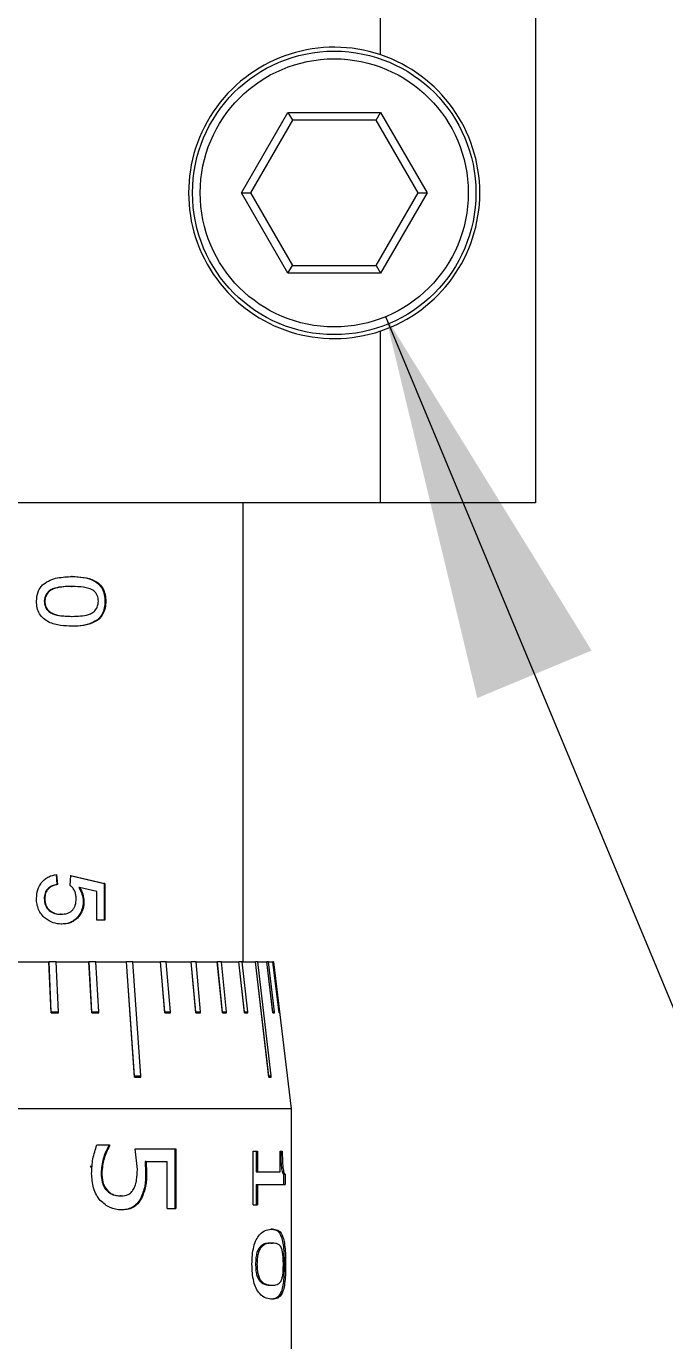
# Model space of a CAD drawing. Header units: millimetres. Extents: x 2 to 278, y 1 to 215.
# Drawn here: x 225.24 to 230.48, y 138.76 to 149.53 of the extents above; entities that cross this region are included whole.
import ezdxf

# ---------------------------------------------------------------- set-up
doc = ezdxf.new("R2010")
doc.units = ezdxf.units.MM
doc.styles.add('SLDTEXTSTYLE0', font='TXT', dxfattribs={"width": 0.75})
doc.dimstyles.new('SLDDIMSTYLE1', dxfattribs={"dimtxt": 2.116667, "dimasz": 3.175, "dimexe": 0, "dimexo": 0.0625, "dimgap": 0.529167, "dimtad": 0, "dimtih": 1, "dimtoh": 1, "dimdec": 1, "dimlfac": 2, "dimrnd": 1e-09, "dimzin": 4, "dimdsep": 46, "dimtxsty": 'SLDTEXTSTYLE0', "dimsah": 1, "dimcen": 0.09, "dimadec": 0, "dimazin": 1, "dimtfac": 1, "dimtdec": 1, "dimtmove": 0, "dimatfit": 0, "dimfxl": 1, "dimfrac": 2, "dimtolj": 1, "dimtzin": 12, "dimarcsym": 0})
doc.dimstyles.new('SLDDIMSTYLE3', dxfattribs={"dimtxt": 2.116667, "dimasz": 3.175, "dimexe": 0, "dimexo": 0.0625, "dimgap": 0.529167, "dimtad": 0, "dimtih": 1, "dimtoh": 1, "dimdec": 1, "dimlfac": 2, "dimrnd": 1e-09, "dimzin": 4, "dimdsep": 46, "dimtxsty": 'SLDTEXTSTYLE0', "dimsah": 1, "dimcen": 0.09, "dimadec": 0, "dimazin": 1, "dimtfac": 1, "dimtdec": 1, "dimtofl": 0, "dimtmove": 0, "dimatfit": 3, "dimfxl": 1, "dimfrac": 2, "dimtolj": 1, "dimtzin": 12, "dimarcsym": 0})
doc.dimstyles.new('SLDDIMSTYLE4', dxfattribs={"dimtxt": 2.116667, "dimasz": 3.175, "dimexe": 0, "dimexo": 0.0625, "dimgap": 0.529167, "dimtad": 0, "dimtih": 1, "dimtoh": 1, "dimdec": 1, "dimlfac": 2, "dimrnd": 1e-09, "dimzin": 12, "dimdsep": 46, "dimtxsty": 'SLDTEXTSTYLE0', "dimsah": 1, "dimcen": 0, "dimadec": 0, "dimazin": 3, "dimtfac": 1, "dimtdec": 1, "dimtofl": 0, "dimtmove": 0, "dimatfit": 3, "dimfxl": 1, "dimfrac": 2, "dimtolj": 1, "dimtzin": 12, "dimarcsym": 0})

# ---------------------------------------------------------------- blocks, each defined once
blk = doc.blocks.new('_D_23')
at = {"color": 7, "linetype": 'Continuous', "lineweight": 0}
for p, q in [((218.148, 162.692), (218.148, 151.449)), ((230.648, 162.692), (230.648, 155.359)), ((230.648, 152.819), (230.648, 142.515)), ((218.148, 148.909), (218.148, 119.009)), ((230.648, 139.975), (230.648, 119.009)), ((218.148, 120.787), (211.798, 120.787)), ((220.52, 120.787), (219.876, 120.787)), ((219.876, 120.787), (219.876, 117.424)), ((228.277, 120.787), (228.921, 120.787)), ((228.921, 120.787), (228.921, 117.424)), ((230.648, 120.787), (236.998, 120.787)), ((219.876, 117.424), (220.52, 117.424)), ((228.921, 117.424), (228.277, 117.424))]:
    blk.add_line(p, q, dxfattribs=at)
at = {"color": 7, "linetype": 'Continuous', "lineweight": 18}
for points in [[(218.148, 120.787), (214.973, 121.295), (214.973, 120.279)], [(230.648, 120.787), (233.823, 120.279), (233.823, 121.295)]]:
    blk.add_solid(points, dxfattribs=at)
at = {"color": 7, "linetype": 'Continuous', "lineweight": 18, "char_height": 2.1167, "attachment_point": 1, "style": 'SLDTEXTSTYLE0'}
for s, insert in [('25.0mm', (219.016, 123.945)), ('0.98in', (220.52, 120.153))]:
    blk.add_mtext(s, dxfattribs=dict(at, insert=insert))
blk = doc.blocks.new('_D_24')
at = {"color": 7, "linetype": 'Continuous', "lineweight": 0}
for p, q in [((209.158, 154.654), (209.158, 135.878)), ((239.638, 154.654), (239.638, 142.765)), ((239.638, 140.225), (239.638, 124.775)), ((209.158, 133.338), (209.158, 109.051)), ((239.638, 122.235), (239.638, 109.051)), ((209.158, 110.829), (217.807, 110.829)), ((220.52, 110.829), (219.876, 110.829)), ((219.876, 110.829), (219.876, 107.466)), ((228.277, 110.829), (228.921, 110.829)), ((228.921, 110.829), (228.921, 107.466)), ((239.638, 110.829), (230.989, 110.829)), ((219.876, 107.466), (220.52, 107.466)), ((228.921, 107.466), (228.277, 107.466))]:
    blk.add_line(p, q, dxfattribs=at)
at = {"color": 7, "linetype": 'Continuous', "lineweight": 18}
for points in [[(209.158, 110.829), (212.333, 110.321), (212.333, 111.337)], [(239.638, 110.829), (236.463, 111.337), (236.463, 110.321)]]:
    blk.add_solid(points, dxfattribs=at)
at = {"color": 7, "linetype": 'Continuous', "lineweight": 18, "char_height": 2.1167, "attachment_point": 1, "style": 'SLDTEXTSTYLE0'}
for s, insert in [('61.0mm', (219.016, 113.986)), ('2.40in', (220.52, 110.194))]:
    blk.add_mtext(s, dxfattribs=dict(at, insert=insert))
blk = doc.blocks.new('_D_25')
at = {"color": 7, "linetype": 'Continuous', "lineweight": 0}
for p, q in [((225.735, 162.599), (237.92, 141.495)), ((237.92, 141.495), (241.73, 141.495))]:
    blk.add_line(p, q, dxfattribs=at)
at = {"color": 7, "linetype": 'Continuous', "lineweight": 18}
blk.add_solid([(225.735, 162.599), (226.882, 159.596), (227.762, 160.104)], dxfattribs=at)
at = {"color": 7, "linetype": 'Continuous', "lineweight": 18, "attachment_point": 1, "style": 'SLDTEXTSTYLE0'}
for s, insert, char_height in [('CLEARANCE BORE', (241.73, 142.541), 2.11667), ('FOR USE WITH', (241.73, 139.178), 2.11667), ('M6 [1/4in] CAP SCREWS', (241.73, 135.815), 2.11667), ('2 PLACES', (241.73, 132.452), 2.1167)]:
    blk.add_mtext(s, dxfattribs=dict(at, insert=insert, char_height=char_height))
blk = doc.blocks.new('_D_28')
at = {"color": 7, "linetype": 'Continuous', "lineweight": 0}
for p, q in [((228.19, 147.154), (238.027, 123.505)), ((238.027, 123.505), (241.837, 123.505))]:
    blk.add_line(p, q, dxfattribs=at)
at = {"color": 7, "linetype": 'Continuous', "lineweight": 18}
blk.add_solid([(228.19, 147.154), (228.941, 144.027), (229.879, 144.417)], dxfattribs=at)
at = {"color": 7, "linetype": 'Continuous', "lineweight": 18, "attachment_point": 1, "style": 'SLDTEXTSTYLE0'}
for s, insert, char_height in [('4-40 CLAMPING SCREW', (241.837, 124.552), 2.11667), ('3/32in HEX', (241.837, 121.189), 2.1167)]:
    blk.add_mtext(s, dxfattribs=dict(at, insert=insert, char_height=char_height))

msp = doc.modelspace()

# ---------------------------------------------------------------- linework, layer by layer
at = {"color": 7, "linetype": 'Continuous', "lineweight": 18}
for p, q in [((228.149, 149.299), (228.149, 150.708)), ((229.419, 150.708), (229.419, 145.628)), ((227.008, 148.168), (227.388, 148.827)), ((227.388, 148.827), (228.149, 148.827)), ((227.388, 148.827), (227.425, 148.763)), ((228.112, 148.763), (228.149, 148.827)), ((228.149, 148.827), (228.529, 148.168)), ((227.425, 148.763), (227.081, 148.168)), ((228.112, 148.763), (227.425, 148.763)), ((228.456, 148.168), (228.112, 148.763)), ((227.388, 147.509), (227.008, 148.168)), ((227.008, 148.168), (227.081, 148.168)), ((227.081, 148.168), (227.425, 147.573)), ((228.112, 147.573), (228.456, 148.168)), ((228.529, 148.168), (228.149, 147.509)), ((228.456, 148.168), (228.529, 148.168)), ((227.388, 147.509), (227.425, 147.573)), ((228.149, 147.509), (227.388, 147.509)), ((227.425, 147.573), (228.112, 147.573)), ((228.112, 147.573), (228.149, 147.509)), ((228.149, 145.628), (228.149, 147.037)), ((228.149, 145.628), (220.529, 145.628)), ((227.022, 141.866), (227.022, 145.628)), ((229.419, 145.628), (228.149, 145.628)), ((225.62, 145.023), (225.614, 145.023)), ((225.614, 144.942), (225.62, 144.942)), ((225.39, 144.82), (225.395, 144.82)), ((225.895, 144.82), (225.888, 144.82)), ((225.614, 144.697), (225.62, 144.697)), ((225.62, 144.616), (225.614, 144.616)), ((225.487, 142.581), (225.494, 142.499)), ((225.492, 142.581), (225.5, 142.499)), ((225.602, 142.491), (225.609, 142.573)), ((225.603, 142.573), (225.881, 142.508)), ((225.609, 142.573), (225.888, 142.508)), ((225.5, 142.499), (225.494, 142.499)), ((225.68, 142.473), (225.673, 142.473)), ((225.821, 142.441), (225.68, 142.473)), ((225.821, 142.206), (225.821, 142.441)), ((225.881, 142.508), (225.881, 142.206)), ((225.888, 142.508), (225.881, 142.508)), ((225.888, 142.508), (225.888, 142.206)), ((225.395, 142.383), (225.39, 142.383)), ((225.716, 142.36), (225.71, 142.36)), ((225.53, 142.255), (225.525, 142.255)), ((225.535, 142.174), (225.529, 142.174)), ((225.888, 142.206), (225.821, 142.206)), ((225.147, 141.866), (225.429, 141.866)), ((225.448, 141.446), (225.429, 141.866)), ((225.43, 141.866), (225.429, 141.866)), ((225.448, 141.455), (225.43, 141.866)), ((225.489, 141.866), (225.43, 141.866)), ((225.488, 141.866), (225.757, 141.866)), ((225.507, 141.455), (225.489, 141.866)), ((225.782, 141.446), (225.757, 141.866)), ((225.758, 141.866), (225.757, 141.866)), ((225.782, 141.455), (225.758, 141.866)), ((225.813, 141.866), (225.758, 141.866)), ((225.813, 141.866), (226.064, 141.866)), ((225.837, 141.455), (225.813, 141.866)), ((226.131, 140.921), (226.064, 141.866)), ((226.131, 140.93), (226.064, 141.866)), ((226.116, 141.866), (226.064, 141.866)), ((226.064, 141.866), (226.064, 141.866)), ((226.115, 141.866), (226.344, 141.866)), ((226.182, 140.93), (226.116, 141.866)), ((226.379, 141.446), (226.344, 141.866)), ((226.345, 141.866), (226.344, 141.866)), ((226.379, 141.455), (226.345, 141.866)), ((226.391, 141.866), (226.345, 141.866)), ((226.39, 141.866), (226.594, 141.866)), ((226.425, 141.455), (226.391, 141.866)), ((226.633, 141.446), (226.594, 141.866)), ((226.633, 141.455), (226.594, 141.866)), ((226.635, 141.866), (226.594, 141.866)), ((226.594, 141.866), (226.594, 141.866)), ((226.634, 141.866), (226.809, 141.866)), ((226.673, 141.455), (226.635, 141.866)), ((226.852, 141.446), (226.809, 141.866)), ((226.81, 141.866), (226.809, 141.866)), ((226.852, 141.455), (226.81, 141.866)), ((226.844, 141.866), (226.81, 141.866)), ((226.843, 141.866), (226.986, 141.866)), ((226.886, 141.455), (226.844, 141.866)), ((227.032, 141.446), (226.986, 141.866)), ((226.987, 141.866), (226.986, 141.866)), ((227.032, 141.455), (226.987, 141.866)), ((227.014, 141.866), (226.987, 141.866)), ((227.013, 141.866), (227.122, 141.866)), ((227.059, 141.455), (227.014, 141.866)), ((227.231, 140.921), (227.122, 141.866)), ((227.123, 141.866), (227.122, 141.866)), ((227.231, 140.93), (227.123, 141.866)), ((227.143, 141.866), (227.123, 141.866)), ((227.142, 141.866), (227.216, 141.866)), ((227.251, 140.93), (227.143, 141.866)), ((227.266, 141.446), (227.216, 141.866)), ((227.217, 141.866), (227.216, 141.866)), ((227.266, 141.455), (227.217, 141.866)), ((227.229, 141.866), (227.217, 141.866)), ((227.228, 141.866), (227.265, 141.866)), ((227.278, 141.455), (227.229, 141.866)), ((227.316, 141.446), (227.265, 141.866)), ((227.266, 141.866), (227.265, 141.866)), ((227.316, 141.455), (227.266, 141.866)), ((227.27, 141.866), (227.266, 141.866)), ((227.27, 141.866), (227.273, 141.866)), ((227.32, 141.455), (227.27, 141.866)), ((227.419, 140.659), (227.273, 141.866)), ((225.448, 141.446), (225.448, 141.455)), ((225.448, 141.455), (225.507, 141.455)), ((225.448, 141.446), (225.507, 141.446)), ((225.507, 141.446), (225.507, 141.455)), ((225.782, 141.446), (225.782, 141.455)), ((225.782, 141.455), (225.837, 141.455)), ((225.782, 141.446), (225.837, 141.446)), ((225.837, 141.446), (225.837, 141.455)), ((226.379, 141.446), (226.379, 141.455)), ((226.379, 141.455), (226.425, 141.455)), ((226.379, 141.446), (226.425, 141.446)), ((226.425, 141.446), (226.425, 141.455)), ((226.633, 141.446), (226.633, 141.455)), ((226.633, 141.455), (226.673, 141.455)), ((226.633, 141.446), (226.673, 141.446)), ((226.673, 141.446), (226.673, 141.455)), ((226.852, 141.455), (226.886, 141.455)), ((226.852, 141.446), (226.852, 141.455)), ((226.852, 141.446), (226.886, 141.446)), ((226.886, 141.446), (226.886, 141.455)), ((227.032, 141.455), (227.059, 141.455)), ((227.032, 141.446), (227.032, 141.455)), ((227.032, 141.446), (227.059, 141.446)), ((227.059, 141.446), (227.059, 141.455)), ((227.266, 141.446), (227.266, 141.455)), ((227.266, 141.455), (227.278, 141.455)), ((227.266, 141.446), (227.278, 141.446)), ((227.278, 141.446), (227.278, 141.455)), ((227.316, 141.446), (227.316, 141.455)), ((227.316, 141.455), (227.32, 141.455)), ((227.316, 141.446), (227.32, 141.446)), ((227.32, 141.446), (227.32, 141.455)), ((226.131, 140.93), (226.182, 140.93)), ((226.131, 140.921), (226.131, 140.93)), ((226.182, 140.921), (226.182, 140.93)), ((227.231, 140.921), (227.231, 140.93)), ((227.231, 140.93), (227.251, 140.93)), ((227.251, 140.921), (227.251, 140.93)), ((226.131, 140.921), (226.182, 140.921)), ((227.231, 140.921), (227.251, 140.921)), ((227.419, 140.659), (221.387, 140.659)), ((227.419, 135.325), (227.419, 140.659)), ((225.822, 140.364), (225.926, 140.364)), ((225.919, 140.364), (225.919, 140.356)), ((225.926, 140.356), (225.919, 140.356)), ((225.926, 140.364), (225.926, 140.356)), ((226.137, 140.333), (226.469, 140.333)), ((226.154, 140.162), (226.137, 140.333)), ((226.46, 140.333), (226.46, 139.842)), ((226.469, 140.333), (226.469, 139.842)), ((227.103, 140.312), (227.139, 140.312)), ((227.103, 139.873), (227.103, 140.312)), ((227.128, 140.312), (227.128, 140.145)), ((227.139, 140.312), (227.139, 140.145)), ((227.325, 140.312), (227.342, 140.312)), ((227.325, 140.145), (227.325, 140.312)), ((225.778, 140.179), (225.769, 140.194)), ((226.218, 140.228), (226.222, 140.136)), ((226.226, 140.228), (226.218, 140.228)), ((226.226, 140.228), (226.229, 140.136)), ((226.226, 140.228), (226.399, 140.228)), ((226.399, 139.842), (226.399, 140.228)), ((227.335, 140.18), (227.347, 140.18)), ((225.862, 140.134), (225.856, 140.134)), ((226.229, 140.136), (226.222, 140.136)), ((227.128, 140.145), (227.139, 140.145)), ((227.139, 140.145), (227.325, 140.145)), ((227.353, 140.124), (227.353, 140.04)), ((227.353, 140.124), (227.366, 140.124)), ((227.366, 140.124), (227.366, 140.04)), ((225.906, 139.995), (225.9, 139.995)), ((227.128, 140.04), (227.128, 139.873)), ((227.128, 140.04), (227.139, 140.04)), ((227.139, 140.04), (227.139, 139.873)), ((227.139, 140.04), (227.366, 140.04)), ((226.022, 139.946), (226.015, 139.946)), ((226.188, 139.925), (226.18, 139.925)), ((227.103, 139.873), (227.139, 139.873)), ((226.023, 139.831), (226.016, 139.831)), ((226.399, 139.842), (226.469, 139.842)), ((227.261, 139.674), (227.249, 139.674)), ((227.16, 139.527), (227.172, 139.527)), ((227.249, 139.559), (227.261, 139.559)), ((227.124, 139.387), (227.135, 139.387)), ((227.37, 139.387), (227.357, 139.387)), ((227.159, 139.248), (227.171, 139.248)), ((227.249, 139.215), (227.261, 139.215)), ((227.261, 139.1), (227.249, 139.1))]:
    msp.add_line(p, q, dxfattribs=at)
for radius in [1.162, 1.099]:
    msp.add_circle((227.768, 148.168), radius, dxfattribs=at)
for start, end in [(71.3885, 288.6115), (288.6115, 71.3885)]:
    msp.add_arc((227.768, 148.168), 1.194, start, end, dxfattribs=at)
for points, knots in [([(225.384, 144.961), (225.402, 144.973), (225.438, 144.997), (225.519, 145.019), (225.58, 145.021), (225.62, 145.023)], [0, 0, 0, 0, 0.249698, 0.499832, 1, 1, 1, 1]), ([(225.614, 145.023), (225.645, 145.022), (225.708, 145.02), (225.785, 144.999), (225.837, 144.963), (225.868, 144.923), (225.885, 144.874), (225.887, 144.838), (225.888, 144.82)], [0, 0, 0, 0, 0.250092, 0.49963, 0.631047, 0.749536, 0.874592, 1, 1, 1, 1]), ([(225.62, 145.023), (225.652, 145.022), (225.715, 145.02), (225.791, 144.999), (225.844, 144.963), (225.875, 144.923), (225.892, 144.874), (225.894, 144.838), (225.895, 144.82)], [0, 0, 0, 0, 0.250509, 0.500387, 0.631836, 0.750228, 0.874981, 1, 1, 1, 1]), ([(225.327, 144.82), (225.329, 144.846), (225.332, 144.887), (225.357, 144.934), (225.375, 144.952), (225.384, 144.961)], [0, 0, 0, 0, 0.4990554, 0.7514642, 1, 1, 1, 1]), ([(225.614, 144.942), (225.568, 144.941), (225.511, 144.94), (225.443, 144.916), (225.415, 144.891), (225.394, 144.858), (225.392, 144.833), (225.39, 144.82)], [0, 0, 0, 0, 0.49979, 0.624884, 0.749892, 0.874899, 1, 1, 1, 1]), ([(225.62, 144.942), (225.574, 144.941), (225.516, 144.94), (225.448, 144.916), (225.42, 144.891), (225.399, 144.858), (225.396, 144.833), (225.395, 144.82)], [0, 0, 0, 0, 0.50044, 0.625626, 0.750567, 0.875318, 1, 1, 1, 1]), ([(225.798, 144.905), (225.784, 144.913), (225.757, 144.928), (225.697, 144.939), (225.651, 144.941), (225.62, 144.942)], [0, 0, 0, 0, 0.249424, 0.499583, 1, 1, 1, 1]), ([(225.62, 144.616), (225.588, 144.617), (225.524, 144.619), (225.442, 144.64), (225.384, 144.676), (225.35, 144.716), (225.33, 144.766), (225.328, 144.802), (225.327, 144.82)], [0, 0, 0, 0, 0.2505093, 0.5003633, 0.6311016, 0.7501847, 0.8742131, 1, 1, 1, 1]), ([(225.39, 144.82), (225.392, 144.807), (225.394, 144.781), (225.415, 144.748), (225.443, 144.724), (225.51, 144.699), (225.568, 144.698), (225.614, 144.697)], [0, 0, 0, 0, 0.125057, 0.250065, 0.375071, 0.500165, 1, 1, 1, 1]), ([(225.395, 144.82), (225.396, 144.807), (225.399, 144.781), (225.42, 144.748), (225.448, 144.724), (225.516, 144.699), (225.574, 144.698), (225.62, 144.697)], [0, 0, 0, 0, 0.124639, 0.249389, 0.37433, 0.499515, 1, 1, 1, 1]), ([(225.888, 144.82), (225.887, 144.802), (225.885, 144.766), (225.867, 144.715), (225.837, 144.675), (225.783, 144.641), (225.709, 144.618), (225.646, 144.617), (225.614, 144.616)], [0, 0, 0, 0, 0.125409, 0.250589, 0.37534, 0.500321, 0.749912, 1, 1, 1, 1]), ([(225.895, 144.82), (225.894, 144.802), (225.892, 144.766), (225.874, 144.715), (225.844, 144.675), (225.79, 144.641), (225.715, 144.618), (225.652, 144.617), (225.62, 144.616)], [0, 0, 0, 0, 0.12502, 0.249897, 0.374526, 0.499571, 0.749495, 1, 1, 1, 1]), ([(225.62, 144.697), (225.666, 144.698), (225.723, 144.699), (225.786, 144.724), (225.812, 144.749), (225.831, 144.781), (225.833, 144.807), (225.834, 144.82)], [0, 0, 0, 0, 0.500456, 0.62562, 0.750569, 0.875252, 1, 1, 1, 1]), ([(225.834, 144.82), (225.834, 144.829), (225.833, 144.845), (225.826, 144.869), (225.814, 144.889), (225.803, 144.9), (225.798, 144.905)], [0, 0, 0, 0, 0.249975, 0.499831, 0.749816, 1, 1, 1, 1]), ([(225.327, 142.384), (225.329, 142.408), (225.331, 142.445), (225.351, 142.49), (225.371, 142.52), (225.397, 142.545), (225.436, 142.57), (225.47, 142.577), (225.492, 142.581)], [0, 0, 0, 0, 0.249665, 0.374244, 0.49996, 0.625208, 0.750372, 1, 1, 1, 1]), ([(225.494, 142.499), (225.481, 142.496), (225.454, 142.491), (225.424, 142.471), (225.406, 142.448), (225.393, 142.421), (225.391, 142.398), (225.39, 142.383)], [0, 0, 0, 0, 0.249907, 0.499055, 0.623803, 0.749718, 1, 1, 1, 1]), ([(225.5, 142.499), (225.486, 142.496), (225.459, 142.491), (225.429, 142.471), (225.411, 142.448), (225.398, 142.421), (225.396, 142.398), (225.395, 142.383)], [0, 0, 0, 0, 0.250438, 0.499859, 0.624538, 0.750293, 1, 1, 1, 1]), ([(225.652, 142.383), (225.652, 142.393), (225.651, 142.415), (225.641, 142.445), (225.625, 142.472), (225.61, 142.485), (225.602, 142.491)], [0, 0, 0, 0, 0.25029, 0.499985, 0.751586, 1, 1, 1, 1]), ([(225.673, 142.473), (225.684, 142.456), (225.704, 142.422), (225.708, 142.381), (225.71, 142.36)], [0, 0, 0, 0, 0.500285, 1, 1, 1, 1]), ([(225.68, 142.473), (225.69, 142.456), (225.711, 142.422), (225.714, 142.381), (225.716, 142.36)], [0, 0, 0, 0, 0.500551, 1, 1, 1, 1]), ([(225.399, 142.222), (225.388, 142.232), (225.366, 142.253), (225.343, 142.293), (225.332, 142.33), (225.327, 142.36), (225.327, 142.376), (225.327, 142.384)], [0, 0, 0, 0, 0.249963, 0.499795, 0.749607, 0.874781, 1, 1, 1, 1]), ([(225.39, 142.383), (225.392, 142.364), (225.394, 142.337), (225.412, 142.305), (225.436, 142.279), (225.475, 142.258), (225.508, 142.256), (225.525, 142.255)], [0, 0, 0, 0, 0.2500573, 0.372908, 0.5007957, 0.7500731, 1, 1, 1, 1]), ([(225.395, 142.383), (225.397, 142.364), (225.399, 142.337), (225.417, 142.305), (225.441, 142.279), (225.48, 142.258), (225.514, 142.256), (225.53, 142.255)], [0, 0, 0, 0, 0.249431, 0.372084, 0.499965, 0.749547, 1, 1, 1, 1]), ([(225.71, 142.36), (225.709, 142.347), (225.708, 142.321), (225.698, 142.284), (225.68, 142.251), (225.657, 142.223), (225.629, 142.2), (225.587, 142.178), (225.552, 142.176), (225.529, 142.174)], [0, 0, 0, 0, 0.125405, 0.250709, 0.373177, 0.501085, 0.626186, 0.750991, 1, 1, 1, 1]), ([(225.53, 142.255), (225.547, 142.256), (225.571, 142.258), (225.601, 142.271), (225.62, 142.286), (225.636, 142.306), (225.65, 142.338), (225.651, 142.364), (225.652, 142.383)], [0, 0, 0, 0, 0.256389, 0.377042, 0.503361, 0.625438, 0.74705, 1, 1, 1, 1]), ([(225.716, 142.36), (225.716, 142.347), (225.715, 142.321), (225.704, 142.284), (225.686, 142.251), (225.663, 142.223), (225.635, 142.2), (225.593, 142.178), (225.558, 142.176), (225.535, 142.174)], [0, 0, 0, 0, 0.125085, 0.25012, 0.372401, 0.500293, 0.625444, 0.750456, 1, 1, 1, 1]), ([(225.535, 142.174), (225.51, 142.176), (225.462, 142.179), (225.42, 142.208), (225.399, 142.222)], [0, 0, 0, 0, 0.500333, 1, 1, 1, 1]), ([(225.779, 140.13), (225.781, 140.17), (225.784, 140.251), (225.81, 140.326), (225.822, 140.364)], [0, 0, 0, 0, 0.499629, 1, 1, 1, 1]), ([(225.919, 140.356), (225.902, 140.322), (225.867, 140.253), (225.86, 140.174), (225.856, 140.134)], [0, 0, 0, 0, 0.500313, 1, 1, 1, 1]), ([(225.926, 140.356), (225.908, 140.322), (225.874, 140.253), (225.866, 140.174), (225.862, 140.134)], [0, 0, 0, 0, 0.5004858, 1, 1, 1, 1]), ([(227.33, 140.312), (227.33, 140.289), (227.33, 140.244), (227.333, 140.201), (227.335, 140.18)], [0, 0, 0, 0, 0.50115, 1, 1, 1, 1]), ([(227.342, 140.312), (227.342, 140.289), (227.343, 140.244), (227.346, 140.201), (227.347, 140.18)], [0, 0, 0, 0, 0.501081, 1, 1, 1, 1]), ([(227.335, 140.18), (227.336, 140.172), (227.338, 140.156), (227.343, 140.138), (227.348, 140.127), (227.352, 140.126), (227.353, 140.124)], [0, 0, 0, 0, 0.254839, 0.500427, 0.742527, 1, 1, 1, 1]), ([(227.347, 140.18), (227.348, 140.172), (227.351, 140.156), (227.355, 140.137), (227.361, 140.127), (227.364, 140.126), (227.366, 140.124)], [0, 0, 0, 0, 0.2618362, 0.4999539, 0.7422227, 1, 1, 1, 1]), ([(225.85, 139.909), (225.839, 139.924), (225.816, 139.955), (225.785, 140.029), (225.782, 140.09), (225.779, 140.13)], [0, 0, 0, 0, 0.250276, 0.500633, 1, 1, 1, 1]), ([(225.856, 140.134), (225.857, 140.108), (225.86, 140.07), (225.876, 140.029), (225.888, 140.008), (225.896, 139.999), (225.9, 139.995)], [0, 0, 0, 0, 0.499693, 0.749702, 0.874855, 1, 1, 1, 1]), ([(225.862, 140.134), (225.864, 140.109), (225.866, 140.07), (225.884, 140.023), (225.899, 140.004), (225.906, 139.995)], [0, 0, 0, 0, 0.499655, 0.749803, 1, 1, 1, 1]), ([(226.122, 140.001), (226.128, 140.013), (226.14, 140.037), (226.151, 140.092), (226.153, 140.134), (226.154, 140.162)], [0, 0, 0, 0, 0.249719, 0.499782, 1, 1, 1, 1]), ([(226.222, 140.136), (226.221, 140.098), (226.221, 140.024), (226.194, 139.958), (226.18, 139.925)], [0, 0, 0, 0, 0.50143, 1, 1, 1, 1]), ([(226.229, 140.136), (226.229, 140.098), (226.228, 140.024), (226.201, 139.958), (226.188, 139.925)], [0, 0, 0, 0, 0.501283, 1, 1, 1, 1]), ([(225.9, 139.995), (225.908, 139.986), (225.924, 139.97), (225.963, 139.95), (225.994, 139.948), (226.015, 139.946)], [0, 0, 0, 0, 0.250429, 0.500718, 1, 1, 1, 1]), ([(225.906, 139.995), (225.914, 139.986), (225.93, 139.97), (225.969, 139.95), (226.001, 139.948), (226.022, 139.946)], [0, 0, 0, 0, 0.250185, 0.500448, 1, 1, 1, 1]), ([(226.022, 139.946), (226.041, 139.948), (226.07, 139.95), (226.104, 139.974), (226.116, 139.992), (226.122, 140.001)], [0, 0, 0, 0, 0.499107, 0.74963, 1, 1, 1, 1]), ([(226.023, 139.831), (225.991, 139.834), (225.928, 139.841), (225.876, 139.886), (225.85, 139.909)], [0, 0, 0, 0, 0.500451, 1, 1, 1, 1]), ([(226.18, 139.925), (226.171, 139.91), (226.151, 139.88), (226.11, 139.849), (226.072, 139.836), (226.04, 139.832), (226.024, 139.831), (226.016, 139.831)], [0, 0, 0, 0, 0.250148, 0.500018, 0.749731, 0.874846, 1, 1, 1, 1]), ([(226.188, 139.925), (226.178, 139.91), (226.159, 139.88), (226.117, 139.849), (226.071, 139.833), (226.039, 139.832), (226.023, 139.831)], [0, 0, 0, 0, 0.2498693, 0.4997429, 0.7496742, 1, 1, 1, 1]), ([(227.094, 139.387), (227.094, 139.412), (227.096, 139.461), (227.107, 139.532), (227.128, 139.59), (227.164, 139.641), (227.212, 139.67), (227.245, 139.673), (227.261, 139.674)], [0, 0, 0, 0, 0.125108, 0.249985, 0.374734, 0.499711, 0.749517, 1, 1, 1, 1]), ([(227.249, 139.674), (227.264, 139.673), (227.294, 139.67), (227.324, 139.641), (227.342, 139.589), (227.352, 139.531), (227.356, 139.473), (227.357, 139.424), (227.357, 139.399), (227.357, 139.387)], [0, 0, 0, 0, 0.250084, 0.499568, 0.628687, 0.749295, 0.87438, 0.937175, 1, 1, 1, 1]), ([(227.261, 139.674), (227.276, 139.673), (227.306, 139.67), (227.337, 139.641), (227.355, 139.589), (227.364, 139.531), (227.369, 139.461), (227.37, 139.412), (227.37, 139.387)], [0, 0, 0, 0, 0.250465, 0.500214, 0.629462, 0.750008, 0.874855, 1, 1, 1, 1]), ([(227.16, 139.527), (227.155, 139.521), (227.144, 139.507), (227.131, 139.474), (227.124, 139.432), (227.124, 139.402), (227.124, 139.387)], [0, 0, 0, 0, 0.249774, 0.499283, 0.749181, 1, 1, 1, 1]), ([(227.172, 139.527), (227.166, 139.521), (227.156, 139.507), (227.143, 139.474), (227.136, 139.432), (227.135, 139.402), (227.135, 139.387)], [0, 0, 0, 0, 0.2502079, 0.4998408, 0.7495271, 1, 1, 1, 1]), ([(227.249, 139.559), (227.239, 139.559), (227.221, 139.558), (227.19, 139.553), (227.17, 139.536), (227.16, 139.527)], [0, 0, 0, 0, 0.353621, 0.672925, 1, 1, 1, 1]), ([(227.261, 139.559), (227.251, 139.559), (227.233, 139.558), (227.202, 139.553), (227.182, 139.536), (227.172, 139.527)], [0, 0, 0, 0, 0.353661, 0.672991, 1, 1, 1, 1]), ([(227.332, 139.527), (227.325, 139.535), (227.312, 139.552), (227.288, 139.558), (227.271, 139.559), (227.261, 139.559)], [0, 0, 0, 0, 0.325357, 0.644817, 1, 1, 1, 1]), ([(227.351, 139.387), (227.351, 139.402), (227.351, 139.431), (227.347, 139.473), (227.342, 139.5), (227.336, 139.517), (227.333, 139.524), (227.332, 139.527)], [0, 0, 0, 0, 0.250235, 0.499898, 0.749422, 0.874667, 1, 1, 1, 1]), ([(227.261, 139.1), (227.245, 139.101), (227.212, 139.104), (227.164, 139.133), (227.128, 139.185), (227.107, 139.243), (227.096, 139.313), (227.094, 139.362), (227.094, 139.387)], [0, 0, 0, 0, 0.250486, 0.500299, 0.629628, 0.750035, 0.874892, 1, 1, 1, 1]), ([(227.124, 139.387), (227.124, 139.372), (227.124, 139.343), (227.131, 139.301), (227.142, 139.274), (227.151, 139.257), (227.157, 139.251), (227.159, 139.248)], [0, 0, 0, 0, 0.250592, 0.500519, 0.749859, 0.874916, 1, 1, 1, 1]), ([(227.135, 139.387), (227.135, 139.372), (227.136, 139.343), (227.143, 139.301), (227.153, 139.274), (227.163, 139.257), (227.168, 139.251), (227.171, 139.248)], [0, 0, 0, 0, 0.250253, 0.499973, 0.749427, 0.874667, 1, 1, 1, 1]), ([(227.357, 139.387), (227.357, 139.362), (227.357, 139.313), (227.352, 139.243), (227.342, 139.185), (227.324, 139.134), (227.294, 139.104), (227.264, 139.101), (227.249, 139.1)], [0, 0, 0, 0, 0.125435, 0.250569, 0.375433, 0.500382, 0.749909, 1, 1, 1, 1]), ([(227.37, 139.387), (227.37, 139.375), (227.37, 139.35), (227.368, 139.301), (227.364, 139.243), (227.355, 139.185), (227.336, 139.134), (227.307, 139.104), (227.277, 139.101), (227.261, 139.1)], [0, 0, 0, 0, 0.062651, 0.125272, 0.250113, 0.374832, 0.499798, 0.74958, 1, 1, 1, 1]), ([(227.332, 139.248), (227.335, 139.255), (227.341, 139.269), (227.348, 139.302), (227.351, 139.343), (227.351, 139.372), (227.351, 139.387)], [0, 0, 0, 0, 0.250242, 0.499923, 0.749658, 1, 1, 1, 1]), ([(227.159, 139.248), (227.17, 139.239), (227.19, 139.222), (227.221, 139.216), (227.24, 139.215), (227.249, 139.215)], [0, 0, 0, 0, 0.326727, 0.643529, 1, 1, 1, 1]), ([(227.171, 139.248), (227.181, 139.239), (227.202, 139.222), (227.233, 139.216), (227.252, 139.215), (227.261, 139.215)], [0, 0, 0, 0, 0.326711, 0.643514, 1, 1, 1, 1]), ([(227.261, 139.215), (227.275, 139.214), (227.301, 139.214), (227.322, 139.237), (227.332, 139.248)], [0, 0, 0, 0, 0.50116, 1, 1, 1, 1])]:
    msp.add_open_spline(points, degree=3, knots=knots, dxfattribs=at)

# ---------------------------------------------------------------- dimensions: what is measured, and where the dimension line sits
for p1, p2, text, picture, middle in [((223.061, 167.23), (225.735, 162.599), 'CLEARANCE BORE\\PFOR USE WITH\\PM6 [1/4in] CAP SCREWS\\P2 PLACES', '_D_25', (257.842, 141.495)), ((227.347, 149.182), (228.19, 147.154), '4-40 CLAMPING SCREW\\P3/32in HEX', '_D_28', (257.82, 123.505))]:
    dim = msp.add_diameter_dim_2p(p1=p1, p2=p2, text=text, dimstyle='SLDDIMSTYLE4', override={"dimpost": '<>'}, dxfattribs=at)
    dim.commit()
    dim.dimension.update_dxf_attribs({"geometry": picture, "text_midpoint": middle, "dimtype": 163})
for base, p1, p2, dimstyle, picture, middle in [((230.648, 120.787), (218.148, 163.962), (230.648, 163.962), 'SLDDIMSTYLE1', '_D_23', (224.398, 120.787)), ((209.158, 110.829), (239.638, 155.924), (209.158, 155.924), 'SLDDIMSTYLE3', '_D_24', (224.398, 110.829))]:
    dim = msp.add_linear_dim(base=base, p1=p1, p2=p2, dimstyle=dimstyle, dxfattribs=at)
    dim.commit()
    dim.dimension.update_dxf_attribs({"geometry": picture, "text_midpoint": middle, "dimtype": 160})

doc.saveas('drawing.dxf')
